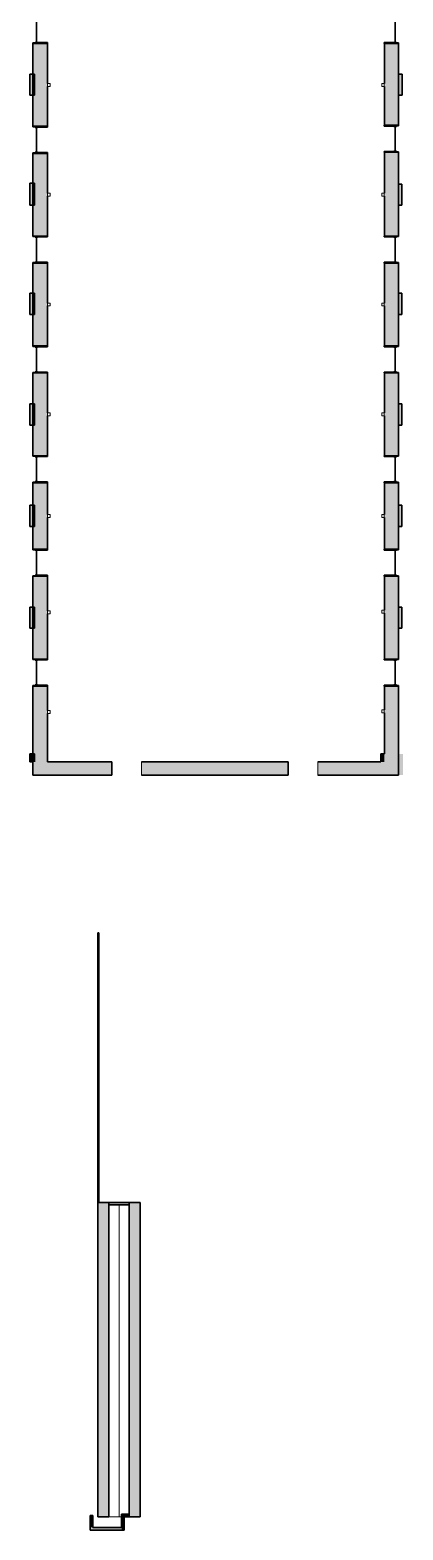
# Model space of a CAD drawing. Header units: inches. Extents: x -1041 to 1507, y -3558 to 870.
# Drawn here: x -1039 to -529, y -3558 to -1509 of the extents above; entities that cross this region are included whole.
import ezdxf

# ---------------------------------------------------------------- set-up
doc = ezdxf.new("R2010")
doc.units = ezdxf.units.IN
doc.header["$MEASUREMENT"] = 0
for name, color, linetype, lineweight in [('A-GLAZ', 151, 'Continuous', 18), ('A-ROOF', 132, 'Continuous', 18), ('A-ROOF-PATT', 132, 'Continuous', 18), ('A-WALL', 113, 'Continuous', 18), ('A-WALL-PATT', 111, 'Continuous', 18), ('E-LITE-EQPM', 33, 'Continuous', 9), ('I-WALL', 2, 'Continuous', 18)]:
    doc.layers.add(name, color=color, linetype=linetype, lineweight=lineweight)

# ---------------------------------------------------------------- blocks, each defined once
blk = doc.blocks.new('Double Hung - large windows-5248873-1st Floor RCP')
at = {"layer": 'A-GLAZ', "color": 8, "lineweight": 30}
for p, q in [((-18.5, 10), (-17.75, 10)), ((-17.75, 4.5), (-17.75, 10)), ((-17.75, 6.25), (-17.75, 4.5)), ((-17.75, 6.25), (-16, 6.25)), ((-17.75, 4.5), (-16, 4.5)), ((-17.75, 4.5), (-17.25, 4.5)), ((-17.25, -10), (-17.25, 4.5)), ((-16, 6.25), (-16, 4.5)), ((-16, 5.375), (16, 5.375)), ((16, 6.25), (16, 4.5)), ((17.75, 6.25), (16, 6.25)), ((17.75, 4.5), (16, 4.5)), ((17.25, 4.5), (17.75, 4.5)), ((17.25, 4.5), (17.25, -10)), ((17.75, 4.5), (17.75, 10)), ((18.5, 10), (17.75, 10)), ((17.75, 6.25), (17.75, 4.5)), ((-17.25, -10), (-18.5, -10)), ((17.25, -10), (18.5, -10))]:
    blk.add_line(p, q, dxfattribs=at)
blk = doc.blocks.new('Double Hung - large windows-5534483-1st Floor RCP')
at = {"layer": 'A-GLAZ', "color": 8, "lineweight": 30}
for p, q in [((-18.5, 9.75), (-17.75, 9.75)), ((-17.75, 4.25), (-17.75, 9.75)), ((-17.75, 6), (-17.75, 4.25)), ((-17.75, 6), (-16, 6)), ((-17.75, 4.25), (-16, 4.25)), ((-17.75, 4.25), (-17.25, 4.25)), ((-17.25, -9.75), (-17.25, 4.25)), ((-16, 6), (-16, 4.25)), ((-16, 5.125), (16, 5.125)), ((16, 6), (16, 4.25)), ((17.75, 6), (16, 6)), ((17.75, 4.25), (16, 4.25)), ((17.25, 4.25), (17.75, 4.25)), ((17.25, 4.25), (17.25, -9.75)), ((17.75, 4.25), (17.75, 9.75)), ((18.5, 9.75), (17.75, 9.75)), ((17.75, 6), (17.75, 4.25)), ((-17.25, -9.75), (-18.5, -9.75)), ((17.25, -9.75), (18.5, -9.75))]:
    blk.add_line(p, q, dxfattribs=at)
blk = doc.blocks.new('Double Hung - large windows-6853879-1st Floor RCP')
at = {"layer": 'A-GLAZ', "color": 8, "lineweight": 30}
for p, q in [((-17.25, 10), (-18.5, 10)), ((-17.25, 10), (-17.25, -4.5)), ((17.25, 10), (18.5, 10)), ((17.25, -4.5), (17.25, 10)), ((-18.5, -10), (-17.75, -10)), ((-17.75, -4.5), (-16, -4.5)), ((-17.75, -6.25), (-17.75, -4.5)), ((-17.75, -4.5), (-17.25, -4.5)), ((-17.75, -4.5), (-17.75, -10)), ((-17.75, -6.25), (-16, -6.25)), ((-16, -6.25), (-16, -4.5)), ((-16, -5.375), (16, -5.375)), ((16, -6.25), (16, -4.5)), ((17.75, -4.5), (16, -4.5)), ((17.75, -6.25), (16, -6.25)), ((17.25, -4.5), (17.75, -4.5)), ((17.75, -6.25), (17.75, -4.5)), ((17.75, -4.5), (17.75, -10)), ((18.5, -10), (17.75, -10))]:
    blk.add_line(p, q, dxfattribs=at)
blk = doc.blocks.new('Sconce Light - Sphere - 60W - 120V 3-7960185-1st Floor RCP')
at = {"layer": 'E-LITE-EQPM'}
for p, q in [((0, 13.5), (-2, 13.5)), ((-2, 13.5), (-2, 10)), ((-2, 10), (0, 10)), ((2, 13.5), (0, 13.5)), ((0, 10), (2, 10)), ((2, 13.5), (2, 10))]:
    blk.add_line(p, q, dxfattribs=at)
blk = doc.blocks.new('Sconce Light - Sphere - 60W - 120V 3-7960186-1st Floor RCP')
at = {"layer": 'E-LITE-EQPM'}
for p, q in [((0, 13.25), (-2, 13.25)), ((-2, 13.25), (-2, 9.75)), ((-2, 9.75), (0, 9.75)), ((2, 13.25), (0, 13.25)), ((0, 9.75), (2, 9.75)), ((2, 13.25), (2, 9.75))]:
    blk.add_line(p, q, dxfattribs=at)

msp = doc.modelspace()

# ---------------------------------------------------------------- hatches: boundary and pattern name
at = {"layer": 'A-ROOF-PATT'}
h = msp.add_hatch(color=250, dxfattribs=at)
h.paths.add_polyline_path([(-903.6, -3540), (-888.6, -3540), (-888.6, -3110.5), (-903.6, -3110.5)], flags=0)
h.paths.add_polyline_path([(-946.3, -3540), (-931.3, -3540), (-931.3, -3110.5), (-945.1, -3110.5), (-945.1, -2742.5), (-946.3, -2742.5)], flags=0)
at = {"layer": 'A-WALL-PATT', "lineweight": 9}
h = msp.add_hatch(color=7, dxfattribs=at)
h.paths.add_polyline_path([(-535.3, -2508.8), (-535.3, -2405.3), (-554.8, -2405.3), (-554.8, -2508.8)], flags=0)
h.paths.add_polyline_path([(-535.3, -2368.3), (-535.3, -2255.2), (-554.8, -2255.2), (-554.8, -2368.3)], flags=0)
h.paths.add_polyline_path([(-535.3, -2218.2), (-535.3, -2127.6), (-554.8, -2127.6), (-554.8, -2218.2)], flags=0)
h.paths.add_polyline_path([(-554.8, -2090.6), (-535.3, -2090.6), (-535.3, -1977.6), (-554.8, -1977.6), (-554.8, -2069.9)], flags=0)
h.paths.add_polyline_path([(-554.8, -1940.6), (-535.3, -1940.6), (-535.3, -1827.6), (-554.8, -1827.6), (-554.8, -1914)], flags=0)
h.paths.add_polyline_path([(-535.3, -1790.6), (-535.3, -1676.2), (-554.8, -1676.2), (-554.8, -1790.6)], flags=0)
h.paths.add_polyline_path([(-535.3, -1639.2), (-535.3, -1527.6), (-554.8, -1527.6), (-554.8, -1639.2)], flags=0)
h.paths.add_polyline_path([(-535.3, -1490.6), (-535.3, -1377.6), (-554.8, -1377.6), (-554.8, -1490.6)], flags=0)
h.paths.add_polyline_path([(-554.8, -1340.6), (-535.3, -1340.6), (-535.3, -1266.2), (-554.8, -1266.2), (-554.8, -1290.5)], flags=0)
h = msp.add_hatch(color=7, dxfattribs=at)
h.paths.add_polyline_path([(-1015.1, -2508.8), (-1015.1, -2405.3), (-1035.1, -2405.3), (-1035.1, -2508.8)], flags=0)
h.paths.add_polyline_path([(-1015.1, -2368.3), (-1015.1, -2255.2), (-1035.1, -2255.2), (-1035.1, -2368.3)], flags=0)
h.paths.add_polyline_path([(-1035.1, -2218.2), (-1015.1, -2218.2), (-1015.1, -2127.6), (-1035.1, -2127.6), (-1035.1, -2172.9)], flags=0)
h.paths.add_polyline_path([(-1035.1, -2090.6), (-1015.1, -2090.6), (-1015.1, -1977.6), (-1035.1, -1977.6), (-1035.1, -2069.9)], flags=0)
h.paths.add_polyline_path([(-1035.1, -1940.6), (-1015.1, -1940.6), (-1015.1, -1827.6), (-1035.1, -1827.6), (-1035.1, -1914)], flags=0)
h.paths.add_polyline_path([(-1015.1, -1790.6), (-1015.1, -1677.6), (-1035.1, -1677.6), (-1035.1, -1790.6)], flags=0)
h.paths.add_polyline_path([(-1015.1, -1640.6), (-1015.1, -1527.6), (-1035.1, -1527.6), (-1035.1, -1640.6)], flags=0)
h.paths.add_polyline_path([(-1035.1, -1490.6), (-1015.1, -1490.6), (-1015.1, -1377.6), (-1035.1, -1377.6), (-1035.1, -1446.4)], flags=0)
h.paths.add_polyline_path([(-1015.1, -1340.6), (-1015.1, -1284.2), (-1035.1, -1284.2), (-1035.1, -1340.6)], flags=0)
for points in [[(-1033.2, -1598.3), (-1033.2, -1569.3), (-1039.2, -1569.3), (-1039.2, -1598.3)], [(-530.5, -1598.3), (-530.5, -1569.3), (-535.5, -1569.3), (-535.5, -1598.3)], [(-1033.2, -1748.5), (-1033.2, -1718.2), (-1039.2, -1718.2), (-1039.2, -1748.5)], [(-530.7, -1748.5), (-530.7, -1719.5), (-535.7, -1719.5), (-535.7, -1748.5)], [(-1033.2, -1897.7), (-1033.2, -1868.8), (-1039.2, -1868.8), (-1039.2, -1897.7)], [(-530.7, -1897.7), (-530.7, -1868.8), (-535.7, -1868.8), (-535.7, -1897.7)], [(-1033.2, -2048.7), (-1033.2, -2019.8), (-1039.2, -2019.8), (-1039.2, -2048.7)], [(-530.7, -2048.7), (-530.7, -2019.8), (-535.7, -2019.8), (-535.7, -2048.7)], [(-1033.2, -2187.2), (-1033.2, -2158.3), (-1039.2, -2158.3), (-1039.2, -2187.2)], [(-530.7, -2187.2), (-530.7, -2158.3), (-535.7, -2158.3), (-535.7, -2187.2)], [(-1033.2, -2326.2), (-1033.2, -2297.3), (-1039.2, -2297.3), (-1039.2, -2326.2)], [(-530.7, -2326.2), (-530.7, -2297.3), (-535.7, -2297.3), (-535.7, -2326.2)], [(-1033.2, -2508.8), (-1033.2, -2497.9), (-1039.2, -2497.9), (-1039.2, -2508.8), (-1035.1, -2508.8)], [(-554.8, -2508.8), (-554.8, -2497.9), (-559.8, -2497.9), (-559.8, -2508.8)], [(-529.3, -2526.8), (-529.3, -2497.9), (-535.3, -2497.9), (-535.3, -2526.8)], [(-903.6, -3114), (-903.6, -3110.5), (-931.3, -3110.5), (-931.3, -3114)], [(-953.2, -3554.5), (-953.2, -3538.2), (-956.7, -3538.2), (-956.7, -3554.5)], [(-910.4, -3540), (-903.6, -3540), (-903.6, -3536.5), (-913.9, -3536.5), (-913.9, -3540)], [(-913.9, -3558), (-910.4, -3558), (-910.4, -3540), (-913.9, -3540), (-913.9, -3554.5)], [(-956.7, -3558), (-913.9, -3558), (-913.9, -3554.5), (-956.7, -3554.5)]]:
    msp.add_hatch(color=7, dxfattribs=at).paths.add_polyline_path(points, flags=0)
h = msp.add_hatch(color=7, dxfattribs=at)
h.paths.add_polyline_path([(-1035.1, -2526.8), (-927.1, -2526.8), (-927.1, -2508.8), (-1035.1, -2508.8)], flags=0)
h.paths.add_polyline_path([(-535.3, -2526.8), (-535.3, -2508.8), (-645.7, -2508.8), (-645.7, -2526.8), (-613.3, -2526.8)], flags=0)
h.paths.add_polyline_path([(-886.9, -2526.8), (-686.1, -2526.8), (-686.1, -2508.8), (-886.9, -2508.8)], flags=0)

# ---------------------------------------------------------------- linework, layer by layer
at = {"layer": 'A-ROOF', "color": 8, "lineweight": 30}
for p, q in [((-946.3, -3540), (-946.3, -2742.5)), ((-946.3, -2742.5), (-945.1, -2742.5)), ((-945.1, -2742.5), (-945.1, -3110.5)), ((-945.1, -3110.5), (-931.3, -3110.5)), ((-931.3, -3110.5), (-931.3, -3540)), ((-903.6, -3540), (-903.6, -3110.5)), ((-903.6, -3110.5), (-888.6, -3110.5)), ((-888.6, -3110.5), (-888.6, -3540)), ((-931.3, -3540), (-946.3, -3540)), ((-888.6, -3540), (-903.6, -3540))]:
    msp.add_line(p, q, dxfattribs=at)
at = {"layer": 'A-ROOF'}
for p, q in [((-917.4, -3540), (-917.4, -3114)), ((-913.9, -3540), (-931.3, -3540))]:
    msp.add_line(p, q, dxfattribs=at)
at = {"layer": 'A-WALL', "color": 8, "lineweight": 30}
for p, q in [((-1035.1, -1640.6), (-1035.1, -1527.6)), ((-1035.1, -1527.6), (-1015.1, -1527.6)), ((-1015.1, -1527.6), (-1015.1, -1582.1)), ((-554.8, -1582.1), (-554.8, -1527.6)), ((-554.8, -1527.6), (-535.3, -1527.6)), ((-535.3, -1527.6), (-535.3, -1639.2)), ((-1039.2, -1598.3), (-1039.2, -1569.3)), ((-1039.2, -1569.3), (-1033.2, -1569.3)), ((-1033.2, -1569.3), (-1033.2, -1598.3)), ((-1015.1, -1586.1), (-1015.1, -1640.6)), ((-554.8, -1639.2), (-554.8, -1586.1)), ((-1033.2, -1598.3), (-1039.2, -1598.3)), ((-1015.1, -1640.6), (-1035.1, -1640.6)), ((-535.3, -1639.2), (-554.8, -1639.2)), ((-1035.1, -1790.6), (-1035.1, -1677.6)), ((-1035.1, -1677.6), (-1015.1, -1677.6)), ((-1015.1, -1677.6), (-1015.1, -1732.1)), ((-554.8, -1732.1), (-554.8, -1676.2)), ((-554.8, -1676.2), (-535.3, -1676.2)), ((-535.3, -1676.2), (-535.3, -1790.6)), ((-1039.2, -1748.5), (-1039.2, -1718.2)), ((-1039.2, -1718.2), (-1033.2, -1718.2)), ((-1033.2, -1718.2), (-1033.2, -1748.5)), ((-1015.1, -1736.1), (-1015.1, -1790.6)), ((-554.8, -1790.6), (-554.8, -1736.1)), ((-1033.2, -1748.5), (-1039.2, -1748.5)), ((-1015.1, -1790.6), (-1035.1, -1790.6)), ((-535.3, -1790.6), (-554.8, -1790.6)), ((-1035.1, -1940.6), (-1035.1, -1827.6)), ((-1035.1, -1827.6), (-1015.1, -1827.6)), ((-1015.1, -1827.6), (-1015.1, -1882.1)), ((-554.8, -1882.1), (-554.8, -1827.6)), ((-554.8, -1827.6), (-535.3, -1827.6)), ((-535.3, -1827.6), (-535.3, -1940.6)), ((-1039.2, -1897.7), (-1039.2, -1868.8)), ((-1039.2, -1868.8), (-1033.2, -1868.8)), ((-1033.2, -1868.8), (-1033.2, -1897.7)), ((-1033.2, -1897.7), (-1039.2, -1897.7)), ((-1015.1, -1886.1), (-1015.1, -1940.6)), ((-554.8, -1940.6), (-554.8, -1886.1)), ((-1015.1, -1940.6), (-1035.1, -1940.6)), ((-535.3, -1940.6), (-554.8, -1940.6)), ((-1035.1, -2090.6), (-1035.1, -1977.6)), ((-1035.1, -1977.6), (-1015.1, -1977.6)), ((-1015.1, -1977.6), (-1015.1, -2032.1)), ((-554.8, -2032.1), (-554.8, -1977.6)), ((-554.8, -1977.6), (-535.3, -1977.6)), ((-535.3, -1977.6), (-535.3, -2090.6)), ((-1039.2, -2048.7), (-1039.2, -2019.8)), ((-1039.2, -2019.8), (-1033.2, -2019.8)), ((-1033.2, -2019.8), (-1033.2, -2048.7)), ((-1033.2, -2048.7), (-1039.2, -2048.7)), ((-1015.1, -2036.1), (-1015.1, -2090.6)), ((-554.8, -2090.6), (-554.8, -2036.1)), ((-1015.1, -2090.6), (-1035.1, -2090.6)), ((-535.3, -2090.6), (-554.8, -2090.6)), ((-1035.1, -2218.2), (-1035.1, -2127.6)), ((-1035.1, -2127.6), (-1015.1, -2127.6)), ((-1015.1, -2127.6), (-1015.1, -2170.9)), ((-554.8, -2170.9), (-554.8, -2127.6)), ((-554.8, -2127.6), (-535.3, -2127.6)), ((-535.3, -2127.6), (-535.3, -2218.2)), ((-1039.2, -2187.2), (-1039.2, -2158.3)), ((-1039.2, -2158.3), (-1033.2, -2158.3)), ((-1033.2, -2158.3), (-1033.2, -2187.2)), ((-1033.2, -2187.2), (-1039.2, -2187.2)), ((-1015.1, -2174.9), (-1015.1, -2218.2)), ((-554.8, -2218.2), (-554.8, -2174.9)), ((-1015.1, -2218.2), (-1035.1, -2218.2)), ((-535.3, -2218.2), (-554.8, -2218.2)), ((-1035.1, -2368.3), (-1035.1, -2255.2)), ((-1035.1, -2255.2), (-1015.1, -2255.2)), ((-1015.1, -2255.2), (-1015.1, -2302.7)), ((-554.8, -2301.5), (-554.8, -2255.2)), ((-554.8, -2255.2), (-535.3, -2255.2)), ((-535.3, -2255.2), (-535.3, -2368.3)), ((-1039.2, -2326.2), (-1039.2, -2297.3)), ((-1039.2, -2297.3), (-1033.2, -2297.3)), ((-1033.2, -2297.3), (-1033.2, -2326.2)), ((-1015.1, -2306.7), (-1015.1, -2368.3)), ((-554.8, -2368.3), (-554.8, -2305.5)), ((-1033.2, -2326.2), (-1039.2, -2326.2)), ((-1015.1, -2368.3), (-1035.1, -2368.3)), ((-535.3, -2368.3), (-554.8, -2368.3)), ((-1035.1, -2526.8), (-1035.1, -2405.3)), ((-1035.1, -2405.3), (-1015.1, -2405.3)), ((-1015.1, -2405.3), (-1015.1, -2438.8)), ((-554.8, -2437.6), (-554.8, -2405.3)), ((-554.8, -2405.3), (-535.3, -2405.3)), ((-535.3, -2405.3), (-535.3, -2526.8)), ((-1015.1, -2442.8), (-1015.1, -2508.8)), ((-554.8, -2497.9), (-554.8, -2441.6)), ((-1039.2, -2508.8), (-1039.2, -2497.9)), ((-1039.2, -2497.9), (-1033.2, -2497.9)), ((-1033.2, -2497.9), (-1033.2, -2508.8)), ((-1035.1, -2508.8), (-1039.2, -2508.8)), ((-1015.1, -2508.8), (-927.1, -2508.8)), ((-927.1, -2508.8), (-927.1, -2526.8)), ((-886.9, -2508.8), (-686.1, -2508.8)), ((-686.1, -2508.8), (-686.1, -2526.8)), ((-645.7, -2508.8), (-559.8, -2508.8)), ((-927.1, -2526.8), (-1035.1, -2526.8)), ((-686.1, -2526.8), (-886.9, -2526.8)), ((-535.3, -2526.8), (-645.7, -2526.8)), ((-931.3, -3110.5), (-903.6, -3110.5)), ((-903.6, -3114), (-931.3, -3114))]:
    msp.add_line(p, q, dxfattribs=at)
at = {"layer": 'A-WALL', "lineweight": 9}
for p, q in [((-886.9, -2526.8), (-886.9, -2508.8)), ((-645.7, -2526.8), (-645.7, -2508.8))]:
    msp.add_line(p, q, dxfattribs=at)
at = {"layer": 'I-WALL', "color": 8, "lineweight": 30}
for p, q in [((-535.5, -1598.3), (-535.5, -1569.3)), ((-535.5, -1569.3), (-530.5, -1569.3)), ((-530.5, -1569.3), (-530.5, -1598.3)), ((-530.5, -1598.3), (-535.5, -1598.3)), ((-535.7, -1748.5), (-535.7, -1719.5)), ((-535.7, -1719.5), (-530.7, -1719.5)), ((-530.7, -1719.5), (-530.7, -1748.5)), ((-530.7, -1748.5), (-535.7, -1748.5)), ((-535.7, -1897.7), (-535.7, -1868.8)), ((-535.7, -1868.8), (-530.7, -1868.8)), ((-530.7, -1868.8), (-530.7, -1897.7)), ((-530.7, -1897.7), (-535.7, -1897.7)), ((-535.7, -2048.7), (-535.7, -2019.8)), ((-535.7, -2019.8), (-530.7, -2019.8)), ((-530.7, -2019.8), (-530.7, -2048.7)), ((-530.7, -2048.7), (-535.7, -2048.7)), ((-535.7, -2187.2), (-535.7, -2158.3)), ((-535.7, -2158.3), (-530.7, -2158.3)), ((-530.7, -2158.3), (-530.7, -2187.2)), ((-530.7, -2187.2), (-535.7, -2187.2)), ((-535.7, -2326.2), (-535.7, -2297.3)), ((-535.7, -2297.3), (-530.7, -2297.3)), ((-530.7, -2297.3), (-530.7, -2326.2)), ((-530.7, -2326.2), (-535.7, -2326.2)), ((-559.8, -2508.8), (-559.8, -2497.9)), ((-559.8, -2497.9), (-554.8, -2497.9)), ((-956.7, -3558), (-956.7, -3538.2)), ((-956.7, -3538.2), (-953.2, -3538.2)), ((-953.2, -3538.2), (-953.2, -3554.5)), ((-913.9, -3536.5), (-903.6, -3536.5)), ((-913.9, -3554.5), (-913.9, -3536.5)), ((-903.6, -3540), (-910.4, -3540)), ((-910.4, -3540), (-910.4, -3558)), ((-910.4, -3558), (-956.7, -3558)), ((-953.2, -3554.5), (-913.9, -3554.5))]:
    msp.add_line(p, q, dxfattribs=at)

# ---------------------------------------------------------------- block references
at = {"layer": 'A-GLAZ'}
for name, p, rotation in [('Double Hung - large windows-5248873-1st Floor RCP', (-1025.1, -1509.1), 89.99999999999991), ('Double Hung - large windows-5534483-1st Floor RCP', (-545.1, -1509.1), 269.9999999999999), ('Double Hung - large windows-5248873-1st Floor RCP', (-1025.1, -1659.1), 89.99999999999991), ('Double Hung - large windows-5534483-1st Floor RCP', (-545.1, -1657.7), 269.9999999999999), ('Double Hung - large windows-5248873-1st Floor RCP', (-1025.1, -1809.1), 89.99999999999991), ('Double Hung - large windows-5534483-1st Floor RCP', (-545.1, -1809.1), 269.9999999999999), ('Double Hung - large windows-5248873-1st Floor RCP', (-1025.1, -1959.1), 89.99999999999991), ('Double Hung - large windows-5534483-1st Floor RCP', (-545.1, -1959.1), 269.9999999999999), ('Double Hung - large windows-5248873-1st Floor RCP', (-1025.1, -2109.1), 89.99999999999991), ('Double Hung - large windows-5534483-1st Floor RCP', (-545.1, -2109.1), 269.9999999999999), ('Double Hung - large windows-5248873-1st Floor RCP', (-1025.1, -2236.7), 89.99999999999991), ('Double Hung - large windows-5534483-1st Floor RCP', (-545.1, -2236.7), 269.9999999999999), ('Double Hung - large windows-6853879-1st Floor RCP', (-1025.1, -2386.8), 269.9999999999999), ('Double Hung - large windows-5534483-1st Floor RCP', (-545.1, -2386.8), 269.9999999999999)]:
    msp.add_blockref(name, p, dxfattribs=dict(at, rotation=rotation))
at = {"layer": 'E-LITE-EQPM'}
for name, p, rotation in [('Sconce Light - Sphere - 60W - 120V 3-7960185-1st Floor RCP', (-1025.1, -1584.1), 269.9999999999999), ('Sconce Light - Sphere - 60W - 120V 3-7960186-1st Floor RCP', (-545.1, -1584.1), 89.99999999999991), ('Sconce Light - Sphere - 60W - 120V 3-7960185-1st Floor RCP', (-1025.1, -1734.1), 269.9999999999999), ('Sconce Light - Sphere - 60W - 120V 3-7960186-1st Floor RCP', (-545.1, -1734.1), 89.99999999999991), ('Sconce Light - Sphere - 60W - 120V 3-7960185-1st Floor RCP', (-1025.1, -1884.1), 269.9999999999999), ('Sconce Light - Sphere - 60W - 120V 3-7960186-1st Floor RCP', (-545.1, -1884.1), 89.99999999999991), ('Sconce Light - Sphere - 60W - 120V 3-7960185-1st Floor RCP', (-1025.1, -2034.1), 269.9999999999999), ('Sconce Light - Sphere - 60W - 120V 3-7960186-1st Floor RCP', (-545.1, -2034.1), 89.99999999999991), ('Sconce Light - Sphere - 60W - 120V 3-7960185-1st Floor RCP', (-1025.1, -2172.9), 269.9999999999999), ('Sconce Light - Sphere - 60W - 120V 3-7960186-1st Floor RCP', (-545.1, -2172.9), 89.99999999999991), ('Sconce Light - Sphere - 60W - 120V 3-7960185-1st Floor RCP', (-1025.1, -2304.7), 269.9999999999999), ('Sconce Light - Sphere - 60W - 120V 3-7960186-1st Floor RCP', (-545.1, -2303.5), 89.99999999999991), ('Sconce Light - Sphere - 60W - 120V 3-7960186-1st Floor RCP', (-545.1, -2439.6), 89.99999999999991), ('Sconce Light - Sphere - 60W - 120V 3-7960185-1st Floor RCP', (-1025.1, -2440.8), 269.9999999999999)]:
    msp.add_blockref(name, p, dxfattribs=dict(at, rotation=rotation))

doc.saveas('drawing.dxf')
